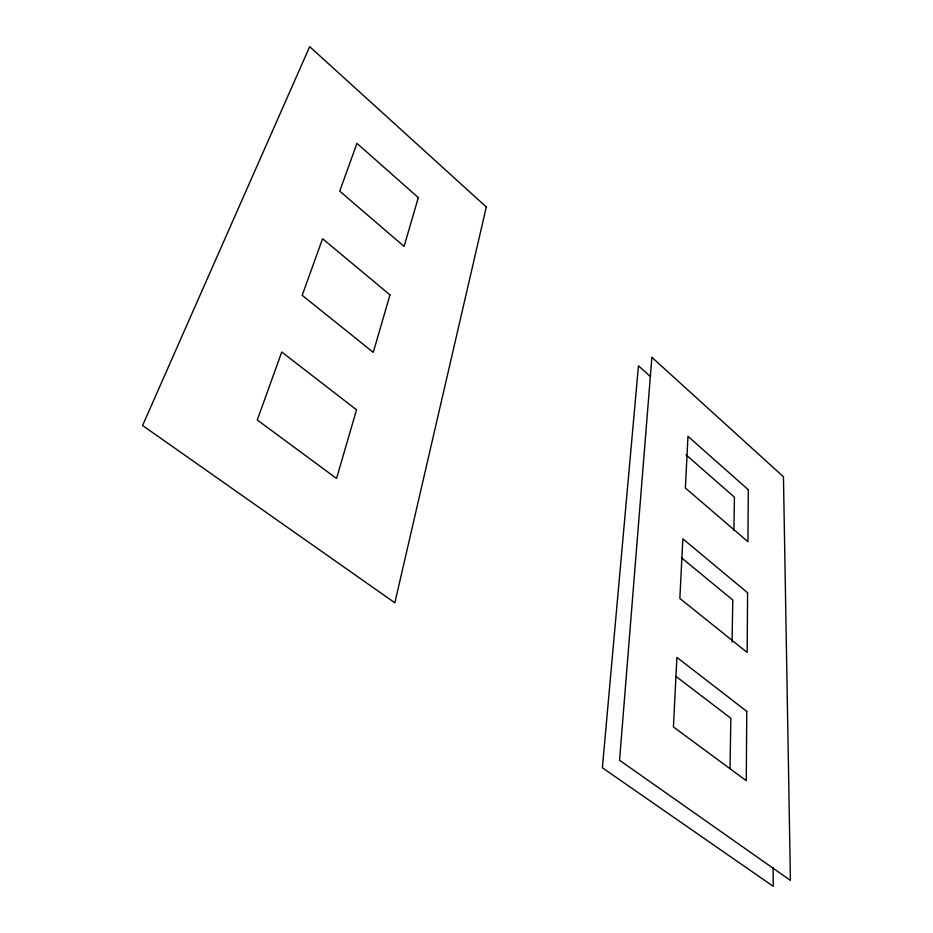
<?xml version="1.0" encoding="UTF-8"?>
<svg xmlns="http://www.w3.org/2000/svg" width="933" height="933" viewBox="0 0 933 933"><rect width="100%" height="100%" fill="white"/><g stroke="black" fill="none" stroke-linecap="round" stroke-linejoin="round"><path stroke-width="1.4" d="M730.014 768.64L730.842 718.27L675.865 676.32M732.078 642.137L732.767 600.001L681.417 557.736M733.909 530.364L734.446 497.207L685.965 454.768M650.324 376.466L638.464 365.806L602.38 767.789L773.247 886.35L773.095 867.468M746.762 711.366L746.283 780.699L673.416 726.959L676.903 657.38L746.762 711.366M747.578 592.747L747.17 652.47L679.854 598.438L682.839 538.819L747.578 592.747M748.301 489.743L747.939 541.735L685.382 488.006L687.971 436.341L748.301 489.743M651.887 357.327L619.559 760.278L790.426 880.414L783.452 476.775L651.887 357.327M486.291 206.986L394.834 602.811L142.574 425.518L309.674 46.65L486.291 206.986M356.523 409.809L336.545 478.466L257.275 419.99L281.754 352.021L356.523 409.809M389.982 294.886L373.258 352.347L302.199 295.318L322.585 238.743L389.982 294.886M418.299 197.621L404.082 246.429L339.729 191.148L356.954 143.332L418.299 197.621"/></g></svg>
